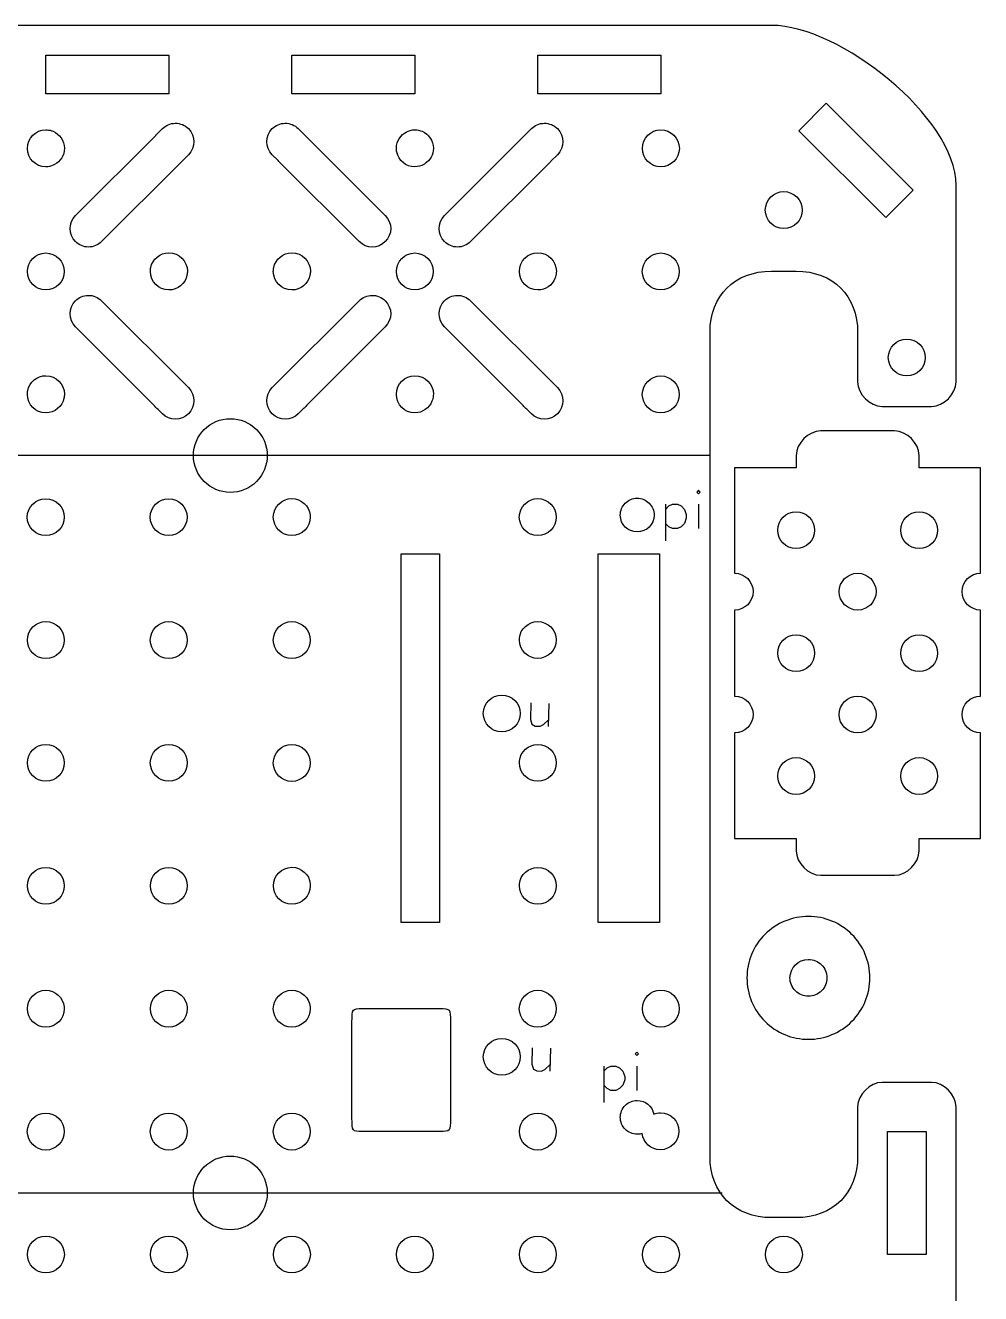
# Model space of a CAD drawing. Extents: x 14 to 308, y -244 to -76.
# Drawn here: x 230.2 to 307.8, y -179 to -75.8 of the extents above; entities that cross this region are included whole.
import ezdxf

# ---------------------------------------------------------------- set-up
doc = ezdxf.new("R2010")
doc.units = 0
doc.layers.add('Transparent', color=7, linetype='CONTINUOUS')

msp = doc.modelspace()

# ---------------------------------------------------------------- linework, layer by layer
at = {"layer": 'Transparent', "color": 7}
for p, q in [((290.829269, -75.849576), (142.828521, -75.849576)), ((231.827186, -78.279388), (241.827335, -78.279388)), ((231.827186, -81.429584), (231.827186, -78.279388)), ((231.827186, -78.279388), (231.827186, -78.279388)), ((241.827335, -78.279388), (241.827335, -81.429584)), ((251.827484, -78.279388), (261.827634, -78.279388)), ((251.827484, -81.429584), (251.827484, -78.279388)), ((251.827484, -78.279388), (251.827484, -78.279388)), ((261.827634, -78.279388), (261.827634, -81.429584)), ((271.827219, -78.279388), (281.827368, -78.279388)), ((271.827219, -81.429584), (271.827219, -78.279388)), ((271.827219, -78.279388), (271.827219, -78.279388)), ((281.827368, -78.279388), (281.827368, -81.429584)), ((241.827335, -81.429584), (231.827186, -81.429584)), ((261.827634, -81.429584), (251.827484, -81.429584)), ((281.827368, -81.429584), (271.827219, -81.429584)), ((293.047366, -84.417169), (295.274805, -82.18971)), ((295.274805, -82.18971), (302.345798, -89.261251)), ((295.274805, -82.18971), (295.274805, -82.18971)), ((231.82442, -84.348814), (231.82442, -84.348814)), ((242.342278, -83.814689), (242.342165, -83.814692)), ((251.270745, -83.814692), (251.270745, -83.814692)), ((261.827972, -84.348789), (261.828734, -84.348814)), ((261.828734, -84.348814), (261.828734, -84.348814)), ((261.828734, -84.348814), (261.828734, -84.348814)), ((272.342048, -83.814692), (272.342048, -83.814692)), ((281.824602, -84.348814), (281.824602, -84.348814)), ((300.118331, -91.488159), (293.047366, -84.417169)), ((234.232142, -91.325001), (240.756866, -84.800816)), ((243.424741, -86.375085), (242.924813, -86.875039)), ((260.359824, -86.159019), (260.359824, -86.158454)), ((273.424653, -86.375085), (272.923031, -86.876693)), ((242.850391, -86.949453), (236.353748, -93.446076)), ((257.303245, -93.446076), (250.82647, -86.969296)), ((291.822014, -89.370386), (291.822014, -89.370386)), ((302.345798, -89.261251), (300.118331, -91.488159)), ((305.828929, -104.848463), (305.828929, -88.849438)), ((231.822219, -94.370531), (231.822219, -94.370531)), ((241.83614, -94.353372), (241.83614, -94.353372)), ((251.835753, -94.353372), (251.835753, -94.353372)), ((261.826533, -94.370531), (261.826533, -94.370531)), ((271.836052, -94.353437), (271.836052, -94.353372)), ((281.822401, -94.370531), (281.822401, -94.370531)), ((270.327913, -95.860447), (270.327913, -95.852742)), ((270.327913, -95.878622), (270.327913, -95.860447)), ((290.829269, -95.848218), (292.829632, -95.848218)), ((235.270635, -97.815076), (235.270635, -97.815076)), ((258.341738, -97.815076), (258.341738, -97.815076)), ((265.270519, -97.815076), (265.270519, -97.815076)), ((236.353748, -98.253844), (243.424741, -105.325385)), ((266.35366, -98.253844), (273.424653, -105.325385)), ((259.424314, -100.374919), (253.017559, -106.782247)), ((285.829194, -167.893713), (285.829194, -100.810811)), ((297.829707, -100.848843), (297.829707, -104.865549)), ((301.822163, -101.370416), (301.822163, -101.370416)), ((231.835991, -104.353592), (231.835991, -104.353592)), ((261.835903, -104.353631), (261.835903, -104.353592)), ((281.822401, -104.370751), (281.822401, -104.370751)), ((260.327764, -105.860642), (260.327764, -105.852937)), ((260.327764, -105.878845), (260.327764, -105.860642)), ((241.303672, -107.44646), (240.959163, -107.101951)), ((252.741405, -107.058404), (252.353349, -107.44646)), ((271.303555, -107.44646), (270.938106, -107.081004)), ((299.828969, -106.84827), (303.82913, -106.84827)), ((246.82851, -107.85002), (246.82851, -107.85002)), ((300.82998, -108.849594), (294.829992, -108.849594)), ((294.829992, -108.849594), (294.831121, -108.849594)), ((285.828291, -110.849842), (147.828285, -110.849842)), ((292.831322, -110.849404), (292.834709, -111.848205)), ((302.833701, -111.848205), (302.830315, -110.849404)), ((292.834709, -111.848205), (287.828567, -111.848205)), ((287.828567, -111.848205), (287.828567, -120.425116)), ((307.825507, -111.848205), (302.833701, -111.848205)), ((307.825507, -114.924538), (307.825507, -111.848205)), ((231.816715, -114.364889), (231.816715, -114.364889)), ((241.813534, -114.364889), (241.813534, -114.364889)), ((251.819215, -114.354362), (251.819215, -114.354362)), ((271.821715, -114.354362), (271.821715, -114.354362)), ((279.910232, -114.320185), (279.910232, -114.320185)), ((284.891623, -113.678811), (284.750161, -113.820273)), ((284.750161, -113.820273), (284.891623, -113.961735)), ((285.033085, -113.820273), (284.891623, -113.678811)), ((284.891623, -113.961735), (285.033085, -113.820273)), ((282.203845, -114.810508), (282.203845, -117.78121)), ((282.203845, -115.234894), (282.486769, -114.95197)), ((282.486769, -114.95197), (282.769693, -114.810508)), ((282.769693, -114.810508), (283.194079, -114.810508)), ((283.194079, -114.810508), (283.477003, -114.95197)), ((283.477003, -114.95197), (283.759927, -115.234894)), ((283.759927, -115.234894), (283.901389, -115.65928)), ((284.891623, -114.810508), (284.891623, -116.790976)), ((292.829657, -115.424491), (292.829657, -115.424491)), ((302.830907, -115.424491), (302.830907, -115.424491)), ((307.828329, -114.924538), (307.825507, -114.924538)), ((307.828329, -120.424566), (307.828329, -114.924538)), ((282.486769, -116.649514), (282.203845, -116.36659)), ((283.759927, -116.36659), (283.477003, -116.649514)), ((283.901389, -115.942204), (283.759927, -116.36659)), ((283.901389, -115.65928), (283.901389, -115.942204)), ((282.769693, -116.790976), (282.486769, -116.649514)), ((283.194079, -116.790976), (282.769693, -116.790976)), ((283.477003, -116.649514), (283.194079, -116.790976)), ((260.727955, -118.845525), (263.827997, -118.845525)), ((260.727955, -148.845417), (260.727955, -118.845525)), ((260.727955, -118.845525), (260.727955, -118.845525)), ((263.827997, -118.845525), (263.827997, -148.845417)), ((276.728628, -148.845417), (276.728628, -118.845525)), ((276.728628, -118.845525), (278.728427, -118.845525)), ((278.728427, -118.842223), (281.728703, -118.842223)), ((278.728427, -118.845525), (278.728427, -118.842223)), ((278.728427, -118.842223), (278.728427, -118.842223)), ((281.728703, -118.842223), (281.728703, -148.842115)), ((297.830296, -120.425116), (297.830296, -120.425116)), ((287.828567, -123.423728), (287.828567, -130.426366)), ((307.828329, -130.425816), (307.828329, -123.423177)), ((231.827186, -124.356024), (231.827186, -124.356024)), ((241.819602, -124.356024), (241.819602, -124.356024)), ((251.820852, -124.356024), (251.820852, -124.356024)), ((271.826118, -124.358846), (271.826118, -124.358846)), ((292.829657, -125.425741), (292.829657, -125.425741)), ((302.830907, -125.425741), (302.830907, -125.425741)), ((268.895861, -130.336776), (268.895861, -130.336776)), ((271.254336, -130.982898), (271.22315, -132.315865)), ((272.720593, -131.01718), (272.676933, -132.883338)), ((297.830296, -130.426366), (297.830296, -130.426366)), ((271.22315, -132.315865), (271.347102, -132.718875)), ((271.347102, -132.718875), (271.610585, -132.858406)), ((271.610585, -132.858406), (272.010465, -132.867748)), ((272.010465, -132.867748), (272.280185, -132.740688)), ((272.280185, -132.740688), (272.689407, -132.350149)), ((287.828567, -133.424978), (287.828567, -141.999682)), ((307.828329, -139.924908), (307.828329, -133.424427)), ((231.827186, -134.358443), (231.827186, -134.358443)), ((241.819602, -134.358443), (241.819602, -134.358443)), ((251.820852, -134.358443), (251.820852, -134.358443)), ((271.826118, -134.358443), (271.826118, -134.358443)), ((292.829657, -135.426991), (292.829657, -135.426991)), ((302.830907, -135.426991), (302.830907, -135.426991)), ((307.828329, -141.999682), (307.828329, -139.924908)), ((307.828329, -139.924908), (307.828329, -139.924908)), ((287.828567, -141.999682), (292.835245, -141.999682)), ((292.835245, -141.999682), (292.831859, -142.999587)), ((302.832008, -142.999587), (302.836524, -141.999682)), ((302.836524, -141.999682), (307.828329, -141.999682)), ((231.827186, -144.359142), (231.827186, -144.359142)), ((241.824033, -144.359142), (241.824033, -144.359142)), ((251.829686, -144.353074), (251.829686, -144.353074)), ((271.827783, -144.359142), (271.827783, -144.359142)), ((294.832222, -144.999947), (300.83221, -144.999947)), ((293.828301, -148.349095), (293.828301, -148.349095)), ((263.827997, -148.845417), (260.727955, -148.845417)), ((279.828106, -148.845417), (276.728628, -148.845417)), ((281.728703, -148.842115), (279.828106, -148.842115)), ((279.828106, -148.842115), (279.828106, -148.845417)), ((293.828301, -151.849311), (293.828301, -151.849311)), ((231.825521, -154.358242), (231.825521, -154.358242)), ((241.822368, -154.358242), (241.822368, -154.358242)), ((251.819215, -154.358242), (251.819215, -154.358242)), ((271.821715, -154.358242), (271.821715, -154.358242)), ((281.829033, -154.347715), (281.829033, -154.347715)), ((257.606408, -155.850926), (263.829097, -155.850926)), ((257.606408, -155.850926), (257.606408, -155.850926)), ((256.717859, -164.739823), (256.717859, -156.961626)), ((264.717646, -156.961626), (264.717646, -164.739823)), ((268.895861, -158.275723), (268.895861, -158.275723)), ((271.380207, -159.047042), (271.349021, -160.380009)), ((272.846464, -159.081324), (272.802804, -160.947481)), ((279.879272, -159.3907), (279.73781, -159.532162)), ((279.73781, -159.532162), (279.879272, -159.673624)), ((280.020734, -159.532162), (279.879272, -159.3907)), ((279.879272, -159.673624), (280.020734, -159.532162)), ((271.349021, -160.380009), (271.472973, -160.783019)), ((271.472973, -160.783019), (271.736456, -160.92255)), ((271.736456, -160.92255), (272.136337, -160.931892)), ((272.136337, -160.931892), (272.406056, -160.804832)), ((272.406056, -160.804832), (272.815279, -160.414293)), ((277.191494, -160.522396), (277.191494, -163.493099)), ((277.191494, -160.946782), (277.474418, -160.663858)), ((277.474418, -160.663858), (277.757342, -160.522396)), ((277.757342, -160.522396), (278.181728, -160.522396)), ((278.181728, -160.522396), (278.464652, -160.663858)), ((278.464652, -160.663858), (278.747576, -160.946782)), ((278.747576, -160.946782), (278.889038, -161.371169)), ((279.879272, -160.522396), (279.879272, -162.502865)), ((278.889038, -161.654093), (278.747576, -162.078479)), ((278.889038, -161.371169), (278.889038, -161.654093)), ((303.82913, -161.856248), (299.828969, -161.856248)), ((277.474418, -162.361403), (277.191494, -162.078479)), ((277.757342, -162.502865), (277.474418, -162.361403)), ((278.181728, -162.502865), (277.757342, -162.502865)), ((278.464652, -162.361403), (278.181728, -162.502865)), ((278.747576, -162.078479), (278.464652, -162.361403)), ((279.910232, -163.320443), (279.910232, -163.320443)), ((297.829707, -163.838969), (297.829707, -167.855669)), ((305.828929, -172.855744), (305.828929, -163.856044)), ((231.821118, -164.351259), (231.821118, -164.351259)), ((241.821267, -164.351259), (241.821267, -164.351259)), ((251.820852, -164.351259), (251.820852, -164.351259)), ((271.825553, -164.351259), (271.825553, -164.351259)), ((263.829097, -165.850537), (257.606408, -165.850537)), ((300.252838, -165.856181), (303.403031, -165.856181)), ((300.252838, -170.542622), (300.252838, -165.856181)), ((300.252838, -165.856181), (300.252838, -165.856181)), ((303.403031, -165.856181), (303.403031, -170.538756)), ((246.82851, -167.848811), (246.82851, -167.848811)), ((146.828287, -170.849841), (286.828289, -170.849841)), ((300.252838, -175.85633), (300.252838, -170.542622)), ((303.403031, -170.538756), (303.403031, -175.85633)), ((292.829632, -172.856308), (290.829269, -172.856308)), ((305.828929, -195.845848), (305.828929, -172.855744)), ((231.824984, -174.352058), (231.824984, -174.352058)), ((241.825134, -174.352058), (241.825134, -174.352058)), ((251.824719, -174.352058), (251.824719, -174.352058)), ((261.829271, -174.356573), (261.829271, -174.356573)), ((271.82942, -174.356573), (271.82942, -174.356573)), ((281.825167, -174.352058), (281.825167, -174.352058)), ((291.825316, -174.352058), (291.825316, -174.352058)), ((303.403031, -175.85633), (300.252838, -175.85633))]:
    msp.add_line(p, q, dxfattribs=at)
for points in [[(305.828929, -88.849438), (305.828703, -83.32669), (296.352047, -75.849495), (290.829269, -75.849576)], [(230.325114, -85.856939), (230.325114, -85.02853), (230.995985, -84.348814), (231.82442, -84.348814)], [(231.82442, -84.348814), (231.981843, -84.348817), (232.133933, -84.373932), (232.276963, -84.41937)], [(232.276963, -84.41937), (232.32226, -84.433283), (232.366484, -84.449909), (232.409805, -84.467875)], [(232.409805, -84.467875), (232.953111, -84.693089), (233.335297, -85.227516), (233.335297, -85.852528)], [(240.773517, -84.784278), (240.773517, -84.784278), (241.303785, -84.254007), (241.303785, -84.254007)], [(241.303785, -84.254007), (241.579638, -83.978078), (241.952151, -83.820493), (242.342278, -83.814689)], [(242.342165, -83.814692), (242.747567, -83.808805), (243.138085, -83.967281), (243.424741, -84.25401)], [(243.424741, -84.25401), (244.010364, -84.839769), (244.010364, -85.789327), (243.424741, -86.375085)], [(250.232251, -86.375085), (249.646629, -85.789327), (249.646629, -84.839769), (250.232251, -84.25401)], [(250.232251, -84.25401), (250.508105, -83.978081), (250.880618, -83.820495), (251.270745, -83.814692)], [(251.270745, -83.814692), (251.676156, -83.808797), (252.066687, -83.967274), (252.353349, -84.25401)], [(252.353349, -84.25401), (252.353349, -84.25401), (259.424314, -91.325001), (259.424314, -91.325001)], [(260.602055, -84.995916), (260.872932, -84.606794), (261.319888, -84.349167), (261.827972, -84.348789)], [(261.828734, -84.348814), (262.037579, -84.34897), (262.236291, -84.392567), (262.416885, -84.470633)], [(262.416885, -84.470633), (262.416885, -84.470864), (262.416801, -84.470901), (262.419708, -84.471197)], [(262.419708, -84.471197), (262.957877, -84.698711), (263.335265, -85.231216), (263.335293, -85.852542)], [(264.232026, -91.325001), (264.232026, -91.325001), (271.303555, -84.25401), (271.303555, -84.25401)], [(271.303555, -84.25401), (271.579409, -83.978081), (271.951922, -83.820495), (272.342048, -83.814692)], [(272.342048, -83.814692), (272.74746, -83.808797), (273.13799, -83.967274), (273.424653, -84.25401)], [(273.424653, -84.25401), (274.010276, -84.839769), (274.010276, -85.789327), (273.424653, -86.375085)], [(280.325297, -85.856939), (280.325268, -85.02853), (280.996167, -84.348814), (281.824602, -84.348814)], [(281.824602, -84.348814), (282.653009, -84.348817), (283.332685, -85.02853), (283.332741, -85.856939)], [(240.756866, -84.800816), (240.762228, -84.7952), (240.767873, -84.789809), (240.773517, -84.784278)], [(260.327848, -85.852528), (260.327848, -85.546464), (260.420982, -85.26232), (260.57976, -85.025154)], [(260.57976, -85.025154), (260.582582, -85.021909), (260.583711, -85.018437), (260.585969, -85.01522)], [(260.585969, -85.01522), (260.590767, -85.008306), (260.596975, -85.002802), (260.602055, -84.995916)], [(231.82442, -87.356245), (230.995985, -87.356242), (230.325114, -86.685372), (230.325114, -85.856939)], [(233.335297, -85.852528), (233.335297, -86.425764), (233.01393, -86.92315), (232.541547, -87.175445)], [(250.711803, -86.854643), (250.711803, -86.854643), (250.232251, -86.375085), (250.232251, -86.375085)], [(260.359824, -86.158454), (260.33894, -86.059606), (260.327848, -85.957478), (260.327848, -85.852528)], [(261.828819, -87.356259), (261.103931, -87.356259), (260.499552, -86.84244), (260.359824, -86.159019)], [(263.335293, -85.852542), (263.335293, -86.37333), (263.069948, -86.831766), (262.667217, -87.100495)], [(281.824602, -87.356245), (280.996167, -87.356242), (280.325297, -86.685372), (280.325297, -85.856939)], [(283.332741, -85.856939), (283.332657, -86.685372), (282.653009, -87.356245), (281.824602, -87.356245)], [(232.416974, -87.234977), (232.234799, -87.312766), (232.034337, -87.356245), (231.82442, -87.356245)], [(232.541547, -87.175445), (232.501132, -87.197261), (232.459476, -87.216824), (232.416974, -87.234977)], [(242.924813, -86.875039), (242.900824, -86.90075), (242.876214, -86.925478), (242.850391, -86.949453)], [(250.82647, -86.969296), (250.786056, -86.933033), (250.748069, -86.895051), (250.711803, -86.854643)], [(262.550913, -87.171051), (262.336734, -87.288926), (262.090721, -87.356259), (261.828819, -87.356259)], [(262.667217, -87.100495), (262.629512, -87.125669), (262.590932, -87.149322), (262.550913, -87.171051)], [(272.848609, -86.951106), (272.848609, -86.951106), (266.35366, -93.446076), (266.35366, -93.446076)], [(272.923031, -86.876693), (272.899042, -86.90246), (272.874376, -86.927081), (272.848609, -86.951106)], [(290.322708, -90.878511), (290.32268, -90.050101), (290.993579, -89.370386), (291.822014, -89.370386)], [(291.822014, -89.370386), (292.650421, -89.370389), (293.330097, -90.050101), (293.330125, -90.878511)], [(234.232142, -93.446076), (233.646519, -92.860317), (233.646519, -91.910759), (234.232142, -91.325001)], [(259.424314, -91.325001), (260.009937, -91.910759), (260.009937, -92.860317), (259.424314, -93.446076)], [(264.232026, -93.446076), (263.646403, -92.860317), (263.646403, -91.910759), (264.232026, -91.325001)], [(291.822014, -92.377816), (290.993579, -92.377814), (290.322708, -91.706943), (290.322708, -90.878511)], [(293.330125, -90.878511), (293.330068, -91.706943), (292.650421, -92.377816), (291.822014, -92.377816)], [(235.292945, -93.885558), (234.895051, -93.885558), (234.513459, -93.727467), (234.232142, -93.446076)], [(236.353748, -93.446076), (236.072432, -93.727467), (235.69084, -93.885558), (235.292945, -93.885558)], [(259.424314, -93.446076), (258.838556, -94.031695), (257.889002, -94.031695), (257.303245, -93.446076)], [(265.292843, -93.885572), (264.894941, -93.885572), (264.513343, -93.727476), (264.232026, -93.446076)], [(266.35366, -93.446076), (266.072342, -93.727476), (265.690744, -93.885572), (265.292843, -93.885572)], [(230.322913, -95.878656), (230.322913, -95.050246), (230.993783, -94.370531), (231.822219, -94.370531)], [(231.822219, -94.370531), (232.650625, -94.370534), (233.330414, -95.050246), (233.330358, -95.878656)], [(240.357239, -95.560532), (240.494823, -94.872257), (241.107838, -94.353372), (241.83614, -94.353372)], [(241.83614, -94.353372), (242.664604, -94.353372), (243.335418, -95.024242), (243.335446, -95.852678)], [(250.356824, -95.560532), (250.494436, -94.872257), (251.107423, -94.353372), (251.835753, -94.353372)], [(251.835753, -94.353372), (252.664217, -94.353372), (253.335031, -95.024242), (253.335059, -95.852678)], [(260.327227, -95.878656), (260.327227, -95.050303), (260.99807, -94.370534), (261.826533, -94.370531)], [(261.826533, -94.370531), (262.65494, -94.370534), (263.325839, -95.050246), (263.325839, -95.878656)], [(270.327913, -95.852742), (270.327913, -95.024307), (271.007645, -94.353437), (271.836052, -94.353437)], [(271.836052, -94.353372), (272.664515, -94.353372), (273.335329, -95.024242), (273.335358, -95.852678)], [(280.323095, -95.878656), (280.323067, -95.050246), (280.993966, -94.370531), (281.822401, -94.370531)], [(281.822401, -94.370531), (282.650808, -94.370534), (283.330512, -95.050246), (283.33054, -95.878656)], [(231.822219, -97.377962), (230.993783, -97.377959), (230.322913, -96.707088), (230.322913, -95.878656)], [(233.330358, -95.878656), (233.330358, -96.707088), (232.650625, -97.377962), (231.822219, -97.377962)], [(240.323062, -95.878583), (240.323062, -95.769487), (240.335198, -95.663258), (240.357239, -95.560532)], [(241.822368, -97.377888), (240.993933, -97.377885), (240.323062, -96.707015), (240.323062, -95.878583)], [(243.335446, -95.852678), (243.335446, -95.961593), (243.32331, -96.067324), (243.301269, -96.169624)], [(250.322647, -95.878583), (250.322647, -95.769487), (250.334783, -95.663258), (250.356824, -95.560532)], [(251.821953, -97.377888), (250.993546, -97.377885), (250.322647, -96.707015), (250.322647, -95.878583)], [(253.335059, -95.852678), (253.335059, -95.961593), (253.322923, -96.067324), (253.300882, -96.169624)], [(261.826533, -97.377962), (260.99807, -97.377962), (260.327227, -96.707145), (260.327227, -95.878656)], [(263.325839, -95.878656), (263.325839, -96.707145), (262.65494, -97.377959), (261.826533, -97.377962)], [(271.827219, -97.377928), (270.998783, -97.377928), (270.327913, -96.707111), (270.327913, -95.878622)], [(273.335358, -95.852678), (273.335358, -96.017109), (273.308264, -96.17486), (273.259271, -96.322863)], [(281.822401, -97.377962), (280.993966, -97.377959), (280.323095, -96.707088), (280.323095, -95.878656)], [(283.33054, -95.878656), (283.330483, -96.707088), (282.650808, -97.377962), (281.822401, -97.377962)], [(285.829194, -100.810811), (285.829194, -97.848545), (287.829303, -95.848218), (290.829269, -95.848218)], [(292.829632, -95.848218), (295.829513, -95.847654), (297.829509, -97.847438), (297.829707, -100.848843)], [(243.301269, -96.169624), (243.164109, -96.858424), (242.551066, -97.377888), (241.822368, -97.377888)], [(253.300882, -96.169624), (253.163694, -96.858424), (252.550651, -97.377888), (251.821953, -97.377888)], [(273.217925, -96.436454), (272.996606, -96.988103), (272.458239, -97.377925), (271.827219, -97.377928)], [(273.259271, -96.324556), (273.246853, -96.362396), (273.233306, -96.400019), (273.217925, -96.436454)], [(273.259271, -96.322863), (273.259101, -96.323427), (273.259271, -96.323991), (273.259271, -96.324556)], [(234.232142, -98.253844), (234.508085, -97.978117), (234.880587, -97.820733), (235.270635, -97.815076)], [(235.270635, -97.815076), (235.676142, -97.808898), (236.06687, -97.967182), (236.353748, -98.253844)], [(257.303245, -98.253844), (257.579187, -97.978117), (257.951689, -97.820733), (258.341738, -97.815076)], [(258.341738, -97.815076), (258.747059, -97.809044), (259.137567, -97.967316), (259.424314, -98.253844)], [(264.232026, -98.253844), (264.507968, -97.978117), (264.880471, -97.820733), (265.270519, -97.815076)], [(265.270519, -97.815076), (265.676036, -97.80889), (266.066775, -97.967175), (266.35366, -98.253844)], [(234.232142, -100.374919), (233.646519, -99.789161), (233.646519, -98.839602), (234.232142, -98.253844)], [(250.232251, -105.325385), (250.232251, -105.325385), (257.303245, -98.253844), (257.303245, -98.253844)], [(259.424314, -98.253844), (260.009937, -98.839602), (260.009937, -99.789161), (259.424314, -100.374919)], [(264.232026, -100.374919), (263.646403, -99.789161), (263.646403, -98.839602), (264.232026, -98.253844)], [(240.599217, -106.742008), (240.599217, -106.742008), (234.232142, -100.374919), (234.232142, -100.374919)], [(270.624472, -106.767362), (270.624472, -106.767362), (264.232026, -100.374919), (264.232026, -100.374919)], [(300.322858, -102.878541), (300.322829, -102.050131), (300.993728, -101.370416), (301.822163, -101.370416)], [(301.822163, -101.370416), (302.65057, -101.370418), (303.330246, -102.050131), (303.330274, -102.878541)], [(301.822163, -104.377846), (300.993728, -104.377843), (300.322858, -103.706973), (300.322858, -102.878541)], [(303.330274, -102.878541), (303.330218, -103.706973), (302.65057, -104.377846), (301.822163, -104.377846)], [(230.35709, -105.560752), (230.494673, -104.872477), (231.107688, -104.353592), (231.835991, -104.353592)], [(231.835991, -104.353592), (232.664454, -104.353592), (233.335268, -105.024462), (233.335297, -105.852897)], [(260.327764, -105.852937), (260.327764, -105.024502), (261.007496, -104.353631), (261.835903, -104.353631)], [(261.835903, -104.353592), (262.664366, -104.353592), (263.33518, -105.024462), (263.335208, -105.852897)], [(280.323095, -105.878876), (280.323067, -105.050466), (280.993966, -104.370751), (281.822401, -104.370751)], [(281.822401, -104.370751), (282.650808, -104.370754), (283.330512, -105.050466), (283.33054, -105.878876)], [(297.829707, -104.865549), (297.835633, -105.854317), (298.831991, -106.84827), (299.828969, -106.84827)], [(303.82913, -106.84827), (304.829156, -106.84827), (305.828929, -105.848461), (305.828929, -104.848463)], [(230.322913, -105.878805), (230.322913, -105.76971), (230.335049, -105.663478), (230.35709, -105.560752)], [(231.822219, -107.378111), (230.993783, -107.378108), (230.322913, -106.707238), (230.322913, -105.878805)], [(233.301119, -106.169847), (233.163959, -106.85865), (232.550916, -107.378111), (231.822219, -107.378111)], [(233.335297, -105.852897), (233.335297, -105.96181), (233.323161, -106.067547), (233.301119, -106.169847)], [(243.424741, -105.325385), (244.010364, -105.911143), (244.010364, -106.860701), (243.424741, -107.44646)], [(250.232251, -107.44646), (249.646629, -106.860701), (249.646629, -105.911143), (250.232251, -105.325385)], [(261.827069, -107.378151), (260.998606, -107.378151), (260.327764, -106.707334), (260.327764, -105.878845)], [(263.335208, -105.852897), (263.335208, -106.017329), (263.307833, -106.175082), (263.259121, -106.323082)], [(273.424653, -105.325385), (274.010276, -105.911143), (274.010276, -106.860701), (273.424653, -107.44646)], [(281.822401, -107.378182), (280.993966, -107.378179), (280.323095, -106.707308), (280.323095, -105.878876)], [(283.33054, -105.878876), (283.330483, -106.707308), (282.650808, -107.378182), (281.822401, -107.378182)], [(240.959163, -107.101951), (240.819632, -107.003286), (240.697882, -106.881535), (240.599217, -106.742008)], [(253.017559, -106.782247), (252.937859, -106.886073), (252.845065, -106.978335), (252.741405, -107.058404)], [(263.217776, -106.436674), (262.996457, -106.988328), (262.45809, -107.378148), (261.827069, -107.378151)], [(263.259121, -106.324776), (263.246703, -106.362616), (263.233157, -106.400239), (263.217776, -106.436674)], [(263.259121, -106.323082), (263.258952, -106.323647), (263.259121, -106.324211), (263.259121, -106.324776)], [(270.938106, -107.081004), (270.818528, -106.992449), (270.713033, -106.886948), (270.624472, -106.767362)], [(243.424741, -107.44646), (242.838983, -108.032079), (241.889429, -108.032079), (241.303672, -107.44646)], [(243.828799, -110.849735), (243.828956, -109.193105), (245.17188, -107.85018), (246.82851, -107.85002)], [(246.82851, -107.85002), (248.48535, -107.849883), (249.828601, -109.192895), (249.828758, -110.849735)], [(252.353349, -107.44646), (251.767588, -108.032098), (250.818012, -108.032098), (250.232251, -107.44646)], [(273.424653, -107.44646), (272.838892, -108.032098), (271.889316, -108.032098), (271.303555, -107.44646)], [(294.831121, -108.849594), (293.831123, -108.849594), (292.831322, -109.849406), (292.831322, -110.849404)], [(302.830315, -110.849404), (302.830315, -109.849406), (301.829978, -108.849594), (300.82998, -108.849594)], [(246.82851, -113.85), (245.171665, -113.849841), (243.828652, -112.50658), (243.828799, -110.849735)], [(249.828758, -110.849735), (249.828829, -111.645473), (249.512755, -112.408641), (248.950085, -112.971314)], [(248.950085, -112.971314), (248.387414, -113.533988), (247.624249, -113.850066), (246.82851, -113.85)], [(230.31741, -115.864195), (230.31741, -115.035759), (230.988224, -114.364889), (231.816715, -114.364889)], [(231.816715, -114.364889), (232.645066, -114.364889), (233.316021, -115.035759), (233.316021, -115.864195)], [(240.314257, -115.864195), (240.314257, -115.035759), (240.985127, -114.364889), (241.813534, -114.364889)], [(241.813534, -114.364889), (242.641998, -114.364889), (243.312868, -115.035759), (243.312868, -115.864195)], [(250.31991, -115.853668), (250.31991, -115.025235), (250.990724, -114.354362), (251.819215, -114.354362)], [(251.819215, -114.354362), (252.595834, -114.354362), (253.241841, -114.938619), (253.318521, -115.694918)], [(270.32241, -115.862487), (270.32241, -115.034049), (270.993308, -114.354362), (271.821715, -114.354362)], [(271.821715, -114.354362), (272.65015, -114.354362), (273.321021, -115.034049), (273.321021, -115.862487)], [(278.937687, -114.722918), (279.195615, -114.464987), (279.545464, -114.320114), (279.910232, -114.320185)], [(279.910232, -114.320185), (280.274908, -114.320256), (280.624619, -114.465192), (280.882431, -114.723108)], [(278.534963, -115.695468), (278.534888, -115.3307), (278.679758, -114.98085), (278.937687, -114.722918)], [(280.882431, -114.723108), (281.140244, -114.981024), (281.28504, -115.330793), (281.284965, -115.695468)], [(291.330352, -116.923797), (291.330352, -116.09539), (292.001194, -115.424491), (292.829657, -115.424491)], [(292.829657, -115.424491), (293.658092, -115.424491), (294.328963, -116.09539), (294.328963, -116.923797)], [(301.331602, -116.923797), (301.331602, -116.09539), (302.002472, -115.424491), (302.830907, -115.424491)], [(302.830907, -115.424491), (303.659371, -115.424491), (304.330213, -116.09539), (304.330213, -116.923797)], [(231.816715, -117.3635), (230.988252, -117.3635), (230.31741, -116.692604), (230.31741, -115.864195)], [(233.316021, -115.864195), (233.316021, -116.692604), (232.64515, -117.3635), (231.816715, -117.3635)], [(241.813534, -117.3635), (240.985127, -117.3635), (240.314257, -116.692604), (240.314257, -115.864195)], [(243.312868, -115.864195), (243.312868, -116.692604), (242.642054, -117.3635), (241.813534, -117.3635)], [(251.819215, -117.361793), (250.990724, -117.361793), (250.319881, -116.682106), (250.31991, -115.853668)], [(253.318521, -115.853668), (253.318521, -116.682106), (252.647594, -117.361793), (251.819215, -117.361793)], [(253.318521, -115.694918), (253.323601, -115.745354), (253.318521, -115.801883), (253.318521, -115.853668)], [(271.821715, -117.361793), (270.993308, -117.361793), (270.32241, -116.690897), (270.32241, -115.862487)], [(273.321021, -115.862487), (273.321021, -116.690894), (272.65015, -117.361793), (271.821715, -117.361793)], [(279.910232, -117.070198), (279.150841, -117.070346), (278.535113, -116.454859), (278.534963, -115.695468)], [(281.284965, -115.695468), (281.284816, -116.45465), (280.669414, -117.07005), (279.910232, -117.070198)], [(292.829657, -118.423103), (292.001194, -118.423103), (291.330352, -117.752232), (291.330352, -116.923797)], [(294.328963, -116.923797), (294.328963, -117.752232), (293.658092, -118.423103), (292.829657, -118.423103)], [(302.830907, -118.423103), (302.002472, -118.423103), (301.331602, -117.752232), (301.331602, -116.923797)], [(304.330213, -116.923797), (304.330213, -117.752232), (303.659371, -118.423103), (302.830907, -118.423103)], [(287.828567, -120.425116), (287.828764, -120.425116), (287.828567, -120.425116), (287.828567, -120.425116)], [(287.828567, -120.425116), (288.657002, -120.425116), (289.327872, -121.095987), (289.327872, -121.924422)], [(296.330991, -121.924422), (296.330991, -121.095987), (297.001861, -120.425116), (297.830296, -120.425116)], [(297.830296, -120.425116), (298.658703, -120.425116), (299.329602, -121.095987), (299.329602, -121.924422)], [(306.329024, -121.923872), (306.329024, -121.095437), (306.999894, -120.424566), (307.828329, -120.424566)], [(289.327872, -121.924422), (289.327872, -122.752829), (288.657002, -123.423728), (287.828567, -123.423728)], [(297.830296, -123.423728), (297.001861, -123.423728), (296.331019, -122.752829), (296.330991, -121.924422)], [(299.329602, -121.924422), (299.329602, -122.752829), (298.658703, -123.423728), (297.830296, -123.423728)], [(307.828329, -123.423177), (306.999894, -123.423177), (306.329052, -122.752279), (306.329024, -121.923872)], [(287.828567, -123.423728), (287.828397, -123.423728), (287.828567, -123.423728), (287.828567, -123.423728)], [(230.32788, -125.864149), (230.32788, -125.035714), (230.998666, -124.356024), (231.827186, -124.356024)], [(231.827186, -124.356024), (232.65548, -124.356024), (233.326491, -125.035714), (233.326491, -125.864149)], [(240.320297, -125.864149), (240.320297, -125.035714), (240.991082, -124.356024), (241.819602, -124.356024)], [(241.819602, -124.356024), (242.648009, -124.356024), (243.327741, -125.035714), (243.327741, -125.864149)], [(250.321547, -125.864149), (250.321547, -125.035714), (250.992417, -124.356024), (251.820852, -124.356024)], [(251.820852, -124.356024), (252.649259, -124.356024), (253.320158, -125.035714), (253.320158, -125.864149)], [(270.326812, -125.708219), (270.403549, -124.951917), (271.049471, -124.358846), (271.826118, -124.358846)], [(271.826118, -124.358846), (272.654553, -124.358844), (273.325423, -125.029745), (273.325423, -125.858152)], [(231.827186, -127.363455), (230.998722, -127.363455), (230.32788, -126.692556), (230.32788, -125.864149)], [(233.326491, -125.864149), (233.326491, -126.692556), (232.655593, -127.363455), (231.827186, -127.363455)], [(241.819602, -127.363455), (240.991082, -127.363455), (240.320297, -126.692556), (240.320297, -125.864149)], [(243.327741, -125.864149), (243.327741, -126.692556), (242.648009, -127.363455), (241.819602, -127.363455)], [(251.820852, -127.363455), (250.992417, -127.363455), (250.321547, -126.692584), (250.321547, -125.864149)], [(253.320158, -125.864149), (253.320158, -126.692584), (252.649259, -127.363455), (251.820852, -127.363455)], [(270.326812, -125.858152), (270.326812, -125.806367), (270.321732, -125.758649), (270.326812, -125.708219)], [(271.826118, -127.357457), (270.997683, -127.357457), (270.326812, -126.68659), (270.326812, -125.858152)], [(273.325423, -125.858152), (273.325423, -126.68659), (272.654553, -127.357457), (271.826118, -127.357457)], [(291.330352, -126.925047), (291.330352, -126.09664), (292.001194, -125.425741), (292.829657, -125.425741)], [(292.829657, -125.425741), (293.658064, -125.425741), (294.328963, -126.09664), (294.328963, -126.925047)], [(301.331602, -126.925047), (301.331602, -126.09664), (302.002472, -125.425741), (302.830907, -125.425741)], [(302.830907, -125.425741), (303.659342, -125.425741), (304.330213, -126.09664), (304.330213, -126.925047)], [(292.829657, -128.424353), (292.001222, -128.424353), (291.330352, -127.753482), (291.330352, -126.925047)], [(294.328963, -126.925047), (294.328963, -127.753482), (293.658092, -128.424353), (292.829657, -128.424353)], [(302.830907, -128.424353), (302.0025, -128.424353), (301.331602, -127.753482), (301.331602, -126.925047)], [(304.330213, -126.925047), (304.330213, -127.753482), (303.659371, -128.424353), (302.830907, -128.424353)], [(267.396555, -131.827262), (267.396555, -130.997337), (268.066043, -130.336776), (268.895861, -130.336776)], [(268.895861, -130.336776), (269.725651, -130.336776), (270.395167, -130.997365), (270.395167, -131.827262)], [(287.828567, -130.426366), (287.828764, -130.426366), (287.828567, -130.426366), (287.828567, -130.426366)], [(287.828567, -130.426366), (288.657002, -130.426366), (289.327872, -131.097237), (289.327872, -131.925672)], [(296.330991, -131.925672), (296.330991, -131.097237), (297.001861, -130.426366), (297.830296, -130.426366)], [(297.830296, -130.426366), (298.658703, -130.426366), (299.329602, -131.097237), (299.329602, -131.925672)], [(306.329024, -131.925122), (306.329024, -131.096687), (306.999894, -130.425816), (307.828329, -130.425816)], [(268.895861, -133.335387), (268.066043, -133.335381), (267.396555, -132.656913), (267.396555, -131.827262)], [(270.395167, -131.827262), (270.395167, -132.656913), (269.725651, -133.335387), (268.895861, -133.335387)], [(289.327872, -131.925672), (289.327872, -132.754079), (288.657002, -133.424978), (287.828567, -133.424978)], [(297.830296, -133.424978), (297.001861, -133.424978), (296.331019, -132.754079), (296.330991, -131.925672)], [(299.329602, -131.925672), (299.329602, -132.754079), (298.658703, -133.424978), (297.830296, -133.424978)], [(307.828329, -133.424427), (306.999894, -133.424427), (306.329052, -132.753529), (306.329024, -131.925122)], [(287.828567, -133.424978), (287.828397, -133.424978), (287.828567, -133.424978), (287.828567, -133.424978)], [(230.32788, -135.857748), (230.32788, -135.029313), (230.998666, -134.358443), (231.827186, -134.358443)], [(231.827186, -134.358443), (232.65548, -134.358443), (233.326491, -135.029316), (233.326491, -135.857748)], [(240.320297, -135.857748), (240.320297, -135.029313), (240.991082, -134.358443), (241.819602, -134.358443)], [(241.819602, -134.358443), (242.648009, -134.358443), (243.327741, -135.029316), (243.327741, -135.857748)], [(250.321547, -135.866568), (250.321547, -135.038135), (250.992417, -134.358443), (251.820852, -134.358443)], [(251.820852, -134.358443), (252.649259, -134.358443), (253.320158, -135.038135), (253.320158, -135.866568)], [(270.326812, -135.707818), (270.403549, -134.951516), (271.049471, -134.358443), (271.826118, -134.358443)], [(271.826118, -134.358443), (272.654553, -134.358443), (273.325423, -135.029316), (273.325423, -135.857748)], [(231.827186, -137.357054), (230.998722, -137.357054), (230.32788, -136.68618), (230.32788, -135.857748)], [(233.326491, -135.857748), (233.326491, -136.68618), (232.655593, -137.357054), (231.827186, -137.357054)], [(241.819602, -137.357054), (240.991082, -137.357054), (240.320297, -136.68618), (240.320297, -135.857748)], [(243.327741, -135.857748), (243.327741, -136.68618), (242.648009, -137.357054), (241.819602, -137.357054)], [(251.820852, -137.365873), (250.992417, -137.365873), (250.321547, -136.694972), (250.321547, -135.866568)], [(253.320158, -135.866568), (253.320158, -136.694977), (252.649259, -137.365873), (251.820852, -137.365873)], [(270.326812, -135.857748), (270.326812, -135.805958), (270.321732, -135.758251), (270.326812, -135.707818)], [(271.826118, -137.357054), (270.997683, -137.357054), (270.326812, -136.686152), (270.326812, -135.857748)], [(273.325423, -135.857748), (273.325423, -136.686155), (272.654553, -137.357054), (271.826118, -137.357054)], [(291.330352, -136.925747), (291.330352, -136.097368), (292.001194, -135.426991), (292.829657, -135.426991)], [(292.829657, -135.426991), (293.658092, -135.426991), (294.328963, -136.097368), (294.328963, -136.925747)], [(301.331602, -136.925747), (301.331602, -136.097368), (302.002472, -135.426991), (302.830907, -135.426991)], [(302.830907, -135.426991), (303.659371, -135.426991), (304.330213, -136.097368), (304.330213, -136.925747)], [(292.829657, -138.425052), (292.001194, -138.425052), (291.330352, -137.754182), (291.330352, -136.925747)], [(294.328963, -136.925747), (294.328963, -137.754182), (293.658092, -138.425052), (292.829657, -138.425052)], [(302.830907, -138.425052), (302.002472, -138.425052), (301.331602, -137.754182), (301.331602, -136.925747)], [(304.330213, -136.925747), (304.330213, -137.754182), (303.659371, -138.425052), (302.830907, -138.425052)], [(292.831859, -142.999587), (292.831859, -143.999585), (293.832224, -144.999947), (294.832222, -144.999947)], [(300.83221, -144.999947), (301.832208, -144.999947), (302.832008, -143.999585), (302.832008, -142.999587)], [(230.32788, -145.858448), (230.32788, -145.030013), (230.998666, -144.359142), (231.827186, -144.359142)], [(231.827186, -144.359142), (232.65548, -144.359145), (233.326491, -145.030013), (233.326491, -145.858448)], [(240.324727, -145.858448), (240.324727, -145.030013), (240.995683, -144.359142), (241.824033, -144.359142)], [(241.824033, -144.359142), (242.652553, -144.359145), (243.323282, -145.030013), (243.323339, -145.858448)], [(250.33038, -145.85238), (250.33038, -145.023945), (251.001166, -144.353074), (251.829686, -144.353074)], [(251.829686, -144.353074), (252.606305, -144.353074), (253.25234, -144.937331), (253.328991, -145.69363)], [(270.328477, -145.708517), (270.405298, -144.952212), (271.051079, -144.359142), (271.827783, -144.359142)], [(271.827783, -144.359142), (272.656162, -144.359145), (273.327089, -145.030013), (273.327089, -145.858448)], [(231.827186, -147.357753), (230.998722, -147.357753), (230.32788, -146.686855), (230.32788, -145.858448)], [(233.326491, -145.858448), (233.326491, -146.686857), (232.655593, -147.357753), (231.827186, -147.357753)], [(241.824033, -147.357753), (240.995739, -147.357753), (240.324671, -146.686855), (240.324727, -145.858448)], [(243.323339, -145.858448), (243.323339, -146.686857), (242.652609, -147.357753), (241.824033, -147.357753)], [(251.829686, -147.360505), (251.001166, -147.360505), (250.33038, -146.680815), (250.33038, -145.85238)], [(253.328991, -145.85238), (253.328991, -146.680815), (252.658008, -147.360505), (251.829686, -147.360505)], [(253.328991, -145.69363), (253.334071, -145.744063), (253.328991, -145.800592), (253.328991, -145.85238)], [(270.328477, -145.858448), (270.328477, -145.806666), (270.323397, -145.758948), (270.328477, -145.708517)], [(271.827783, -147.357753), (270.999291, -147.357753), (270.328477, -146.686855), (270.328477, -145.858448)], [(273.327089, -145.858448), (273.327089, -146.686857), (272.656133, -147.357753), (271.827783, -147.357753)], [(293.828301, -148.349095), (292.502193, -148.349075), (291.230393, -148.87586), (290.292693, -149.81356)], [(297.363908, -149.81356), (296.426208, -148.87586), (295.154408, -148.349075), (293.828301, -148.349095)], [(290.292693, -149.81356), (289.354993, -150.751259), (288.828207, -152.023059), (288.828226, -153.349167)], [(298.828375, -153.349167), (298.828394, -152.023059), (298.301608, -150.751259), (297.363908, -149.81356)], [(292.328431, -153.349167), (292.32851, -152.520846), (292.999981, -151.849382), (293.828301, -151.849311)], [(293.828301, -151.849311), (294.226171, -151.849203), (294.607784, -152.007171), (294.889173, -152.288456)], [(294.889173, -152.288456), (295.170561, -152.569741), (295.328669, -152.951296), (295.328707, -153.349167)], [(288.828226, -153.349167), (288.828206, -154.675275), (289.354992, -155.947075), (290.292692, -156.884775)], [(292.76758, -154.410045), (292.486292, -154.128656), (292.328322, -153.74704), (292.328431, -153.349167)], [(295.328707, -153.349167), (295.328815, -153.747133), (295.170772, -154.12883), (294.889368, -154.410235)], [(297.363909, -156.884775), (298.301609, -155.947075), (298.828395, -154.675275), (298.828375, -153.349167)], [(230.326215, -155.857547), (230.326215, -155.029112), (230.997142, -154.358242), (231.825521, -154.358242)], [(231.825521, -154.358242), (232.602196, -154.358242), (233.248005, -154.951318), (233.324826, -155.707617)], [(240.323062, -155.857547), (240.323062, -155.029112), (240.993989, -154.358242), (241.822368, -154.358242)], [(241.822368, -154.358242), (242.599015, -154.358242), (243.244937, -154.951318), (243.321673, -155.707617)], [(250.31991, -155.857547), (250.31991, -155.02914), (250.990724, -154.358242), (251.819215, -154.358242)], [(251.819215, -154.358242), (252.595834, -154.358242), (253.241841, -154.942498), (253.318521, -155.698797)], [(270.32241, -155.866367), (270.32241, -155.037932), (270.993308, -154.358242), (271.821715, -154.358242)], [(271.821715, -154.358242), (272.65015, -154.358242), (273.321021, -155.037932), (273.321021, -155.866367)], [(280.329727, -155.85584), (280.329727, -155.027405), (281.000598, -154.347718), (281.829033, -154.347715)], [(281.829033, -154.347715), (282.65744, -154.34772), (283.328339, -155.027405), (283.328339, -155.85584)], [(293.828301, -154.849576), (293.430428, -154.849541), (293.048868, -154.691435), (292.76758, -154.410045)], [(294.889368, -154.410235), (294.607964, -154.69164), (294.226267, -154.849683), (293.828301, -154.849576)], [(233.324826, -155.707617), (233.329906, -155.75805), (233.324798, -155.805759), (233.324826, -155.857547)], [(243.321673, -155.707617), (243.326753, -155.75805), (243.321673, -155.805759), (243.321673, -155.857547)], [(253.318521, -155.698797), (253.323601, -155.749202), (253.318521, -155.805759), (253.318521, -155.857547)], [(231.825521, -157.356853), (230.997142, -157.356853), (230.326159, -156.685954), (230.326215, -155.857547)], [(233.324826, -155.857547), (233.324826, -156.685954), (232.653984, -157.356853), (231.825521, -157.356853)], [(241.822368, -157.356853), (240.993989, -157.356853), (240.323062, -156.685954), (240.323062, -155.857547)], [(243.321673, -155.857547), (243.321673, -156.685954), (242.650803, -157.356853), (241.822368, -157.356853)], [(251.819215, -157.356853), (250.990724, -157.356853), (250.319881, -156.685982), (250.31991, -155.857547)], [(253.318521, -155.857547), (253.318521, -156.685982), (252.647594, -157.356853), (251.819215, -157.356853)], [(256.717859, -156.961626), (256.717859, -155.850514), (256.717859, -155.850926), (257.606408, -155.850926)], [(263.829097, -155.850926), (264.717984, -155.850926), (264.717646, -155.850647), (264.717646, -156.961626)], [(271.821715, -157.365672), (270.993308, -157.365672), (270.32241, -156.694774), (270.32241, -155.866367)], [(273.321021, -155.866367), (273.321021, -156.694774), (272.65015, -157.365672), (271.821715, -157.365672)], [(281.829033, -157.355145), (281.00057, -157.35514), (280.329727, -156.684241), (280.329727, -155.85584)], [(283.328339, -155.85584), (283.328339, -156.684241), (282.65744, -157.35514), (281.829033, -157.355145)], [(290.292692, -156.884775), (291.230392, -157.822475), (292.502192, -158.349261), (293.828301, -158.349241)], [(293.828301, -158.349241), (295.154409, -158.349261), (296.426209, -157.822475), (297.363909, -156.884775)], [(267.396555, -159.766209), (267.396555, -158.936276), (268.066043, -158.275723), (268.895861, -158.275723)], [(268.895861, -158.275723), (269.725651, -158.275726), (270.395167, -158.936304), (270.395167, -159.766209)], [(268.895861, -161.274334), (268.066043, -161.274337), (267.396555, -160.595858), (267.396555, -159.766209)], [(270.395167, -159.766209), (270.395167, -160.595855), (269.725679, -161.274334), (268.895861, -161.274334)], [(299.828969, -161.856248), (298.831991, -161.856248), (297.835492, -162.850204), (297.829707, -163.838969)], [(305.828929, -163.856044), (305.828929, -162.856046), (304.829128, -161.856248), (303.82913, -161.856248)], [(278.534963, -164.695175), (278.535034, -164.330502), (278.679968, -163.980794), (278.937881, -163.722981)], [(278.937881, -163.722981), (279.195794, -163.465169), (279.545559, -163.320371), (279.910232, -163.320443)], [(279.910232, -163.320443), (280.565376, -163.32101), (281.12913, -163.783729), (281.25742, -164.426189)], [(230.321812, -165.850565), (230.321812, -165.02213), (230.992683, -164.351259), (231.821118, -164.351259)], [(231.821118, -164.351259), (232.649525, -164.351259), (233.329257, -165.02213), (233.329257, -165.850565)], [(240.321962, -165.850565), (240.321962, -165.02213), (240.992889, -164.351259), (241.821267, -164.351259)], [(241.821267, -164.351259), (242.649702, -164.351259), (243.329378, -165.02213), (243.329378, -165.850565)], [(250.321547, -165.850565), (250.321547, -165.02213), (250.992417, -164.351259), (251.820852, -164.351259)], [(251.820852, -164.351259), (252.649259, -164.351259), (253.329048, -165.02213), (253.328991, -165.850565)], [(257.606408, -165.850537), (256.717492, -165.850537), (256.717859, -165.850791), (256.717859, -164.739823)], [(264.717646, -164.739823), (264.717646, -165.850932), (264.717674, -165.850537), (263.829097, -165.850537)], [(270.326248, -165.850565), (270.326248, -165.022073), (270.997203, -164.351259), (271.825553, -164.351259)], [(271.825553, -164.351259), (272.654045, -164.351259), (273.324859, -165.022073), (273.324859, -165.850565)], [(278.937682, -165.667734), (278.679752, -165.4098), (278.534885, -165.059946), (278.534963, -164.695175)], [(281.25742, -164.426189), (281.423818, -164.36252), (281.603763, -164.325859), (281.792655, -164.325859)], [(281.792655, -164.325859), (282.621061, -164.325859), (283.29196, -164.996673), (283.29196, -165.825165)], [(231.821118, -167.358676), (230.992683, -167.358676), (230.321784, -166.678972), (230.321812, -165.850565)], [(233.329257, -165.850565), (233.329257, -166.678972), (232.649525, -167.358676), (231.821118, -167.358676)], [(241.821267, -167.358676), (240.992889, -167.358676), (240.321877, -166.678972), (240.321962, -165.850565)], [(243.329378, -165.850565), (243.329378, -166.678972), (242.649731, -167.358676), (241.821267, -167.358676)], [(251.820852, -167.358676), (250.992417, -167.358676), (250.32149, -166.678972), (250.321547, -165.850565)], [(253.328991, -165.850565), (253.328991, -166.678972), (252.649259, -167.358676), (251.820852, -167.358676)], [(271.825553, -167.358676), (270.997203, -167.358676), (270.326248, -166.678915), (270.326248, -165.850565)], [(273.324859, -165.850565), (273.324859, -166.678972), (272.654045, -167.358676), (271.825553, -167.358676)], [(279.910232, -166.070472), (279.545462, -166.070544), (279.195611, -165.925669), (278.937682, -165.667734)], [(280.306021, -166.010923), (280.177702, -166.049971), (280.04436, -166.070033), (279.910232, -166.070472)], [(281.792655, -167.333304), (281.027099, -167.333304), (280.397433, -166.752688), (280.306021, -166.010923)], [(283.29196, -165.825165), (283.29196, -166.653572), (282.621061, -167.333304), (281.792655, -167.333304)], [(243.828799, -170.849087), (243.828646, -169.192238), (245.171661, -167.84897), (246.82851, -167.848811)], [(246.82851, -167.848811), (247.624251, -167.848745), (248.387418, -168.164825), (248.950089, -168.727501)], [(290.829269, -172.856308), (287.829388, -172.856308), (285.829194, -170.855973), (285.829194, -167.893713)], [(297.829707, -167.855669), (297.829509, -170.857074), (295.829513, -172.856957), (292.829632, -172.856308)], [(248.950089, -168.727501), (249.512759, -169.290177), (249.828832, -170.053347), (249.828758, -170.849087)], [(246.82851, -173.848799), (245.171881, -173.84864), (243.828958, -172.505716), (243.828799, -170.849087)], [(249.828758, -170.849087), (249.828599, -172.505926), (248.485349, -173.848936), (246.82851, -173.848799)], [(230.325679, -175.851363), (230.325679, -175.022928), (230.996465, -174.352058), (231.824984, -174.352058)], [(231.824984, -174.352058), (232.653391, -174.352058), (233.333095, -175.022928), (233.333095, -175.851363)], [(240.325828, -175.851363), (240.325828, -175.022928), (240.996727, -174.352058), (241.825134, -174.352058)], [(241.825134, -174.352058), (242.653569, -174.352058), (243.333301, -175.022928), (243.333245, -175.851363)], [(250.325413, -175.851363), (250.325413, -175.022928), (250.996283, -174.352058), (251.824719, -174.352058)], [(251.824719, -174.352058), (252.653125, -174.352058), (253.332914, -175.022928), (253.332858, -175.851363)], [(260.329965, -175.855879), (260.329965, -175.027444), (261.000751, -174.356573), (261.829271, -174.356573)], [(261.829271, -174.356573), (262.657621, -174.356573), (263.328576, -175.027444), (263.328576, -175.855879)], [(270.330114, -175.855879), (270.330114, -175.027444), (271.000985, -174.356573), (271.82942, -174.356573)], [(271.82942, -174.356573), (272.657827, -174.356573), (273.328725, -175.027444), (273.328725, -175.855879)], [(280.325861, -175.851363), (280.325861, -175.022928), (280.996731, -174.352058), (281.825167, -174.352058)], [(281.825167, -174.352058), (282.653573, -174.352058), (283.333277, -175.022928), (283.333277, -175.851363)], [(290.32601, -175.851363), (290.32601, -175.022928), (290.996881, -174.352058), (291.825316, -174.352058)], [(291.825316, -174.352058), (292.653723, -174.352058), (293.333427, -175.022928), (293.333427, -175.851363)], [(231.824984, -177.359502), (230.996549, -177.359474), (230.325679, -176.679798), (230.325679, -175.851363)], [(233.333095, -175.851363), (233.333095, -176.67977), (232.653391, -177.359502), (231.824984, -177.359502)], [(241.825134, -177.359502), (240.996727, -177.359474), (240.325743, -176.679798), (240.325828, -175.851363)], [(243.333245, -175.851363), (243.333273, -176.67977), (242.653597, -177.359502), (241.825134, -177.359502)], [(251.824719, -177.359502), (250.996283, -177.359474), (250.325385, -176.679798), (250.325413, -175.851363)], [(253.332858, -175.851363), (253.332858, -176.67977), (252.653125, -177.359502), (251.824719, -177.359502)], [(261.829271, -177.355184), (261.000751, -177.355184), (260.329965, -176.684257), (260.329965, -175.855879)], [(263.328576, -175.855879), (263.328576, -176.684257), (262.657593, -177.355184), (261.829271, -177.355184)], [(271.82942, -177.355184), (271.000985, -177.355184), (270.330114, -176.684257), (270.330114, -175.855879)], [(273.328725, -175.855879), (273.328725, -176.684257), (272.657827, -177.355184), (271.82942, -177.355184)], [(281.825167, -177.359502), (280.996731, -177.359474), (280.325833, -176.679798), (280.325861, -175.851363)], [(283.333277, -175.851363), (283.333277, -176.67977), (282.653573, -177.359502), (281.825167, -177.359502)], [(291.825316, -177.359502), (290.996881, -177.359474), (290.325982, -176.679798), (290.32601, -175.851363)], [(293.333427, -175.851363), (293.333427, -176.67977), (292.653723, -177.359502), (291.825316, -177.359502)]]:
    msp.add_open_spline(points, degree=3, dxfattribs=at)

doc.saveas('drawing.dxf')
